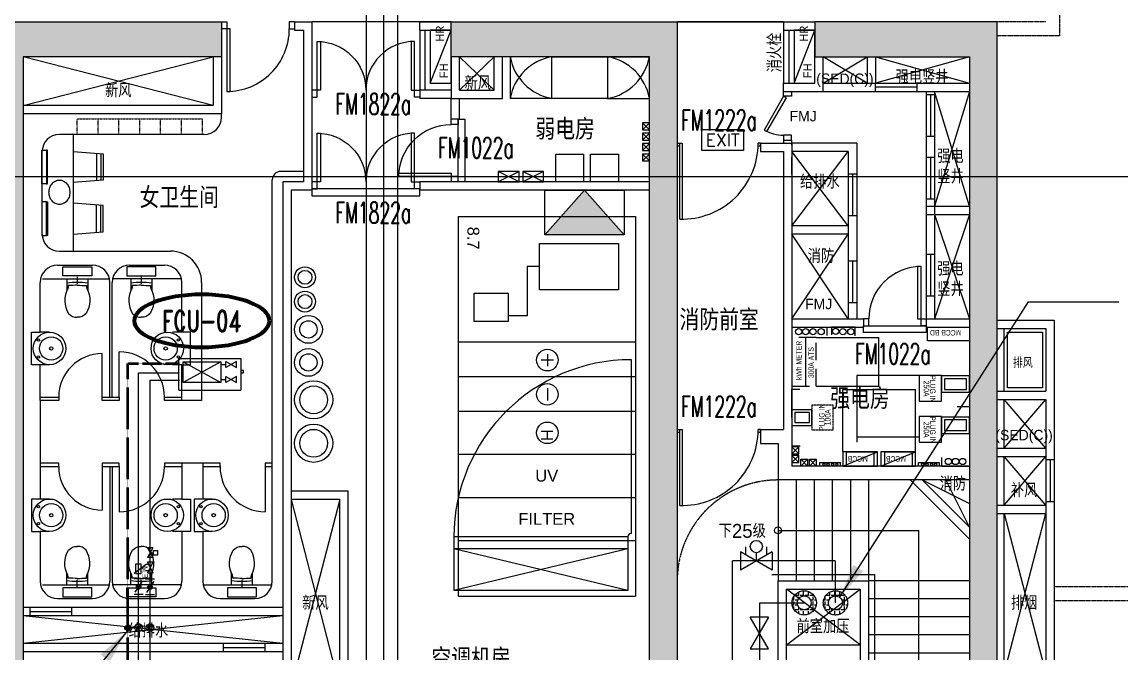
# Model space of a CAD drawing. Header units: inches. Extents: x -10386 to 73614, y -7144 to 52256.
# Drawn here: x 30602 to 46400, y 21502 to 30582 of the extents above; entities that cross this region are included whole.
import ezdxf
from ezdxf.enums import TextEntityAlignment as Align

# ---------------------------------------------------------------- set-up
doc = ezdxf.new("R2010")
doc.units = ezdxf.units.IN
doc.header["$MEASUREMENT"] = 0
for name, pattern in [('C-1205-1217-T2 PLAN$0$DASHDOT1', [0.6, 0.4, -0.1, 0, -0.1]), ('DASH1', [0.35, 0.25, -0.1]), ('DASH2', [0.6, 0.5, -0.1]), ('DASHED', [0.75, 0.5, -0.25]), ('HIDDEN', [0.375, 0.25, -0.125])]:
    doc.linetypes.add(name, pattern=pattern)
for name, color, linetype, lineweight in [('0M-P-CHH-FIT', 70, 'Continuous', 25), ('暖通-回风-风口', 6, 'Continuous', 70), ('暖通-空调-冷凝水管', 140, 'DASH2', 50), ('暖通-空调-冷水供水管', 4, 'Continuous', 25), ('暖通-空调-冷水回水管', 4, 'DASHED', 25), ('暖通-空调-水管标注', 4, 'Continuous', 25), ('暖通-空调-热水供水管', 1, 'Continuous', 25), ('暖通-空调-热水回水管', 1, 'DASHED', 25), ('暖通-空调-阀门', 3, 'Continuous', 25)]:
    doc.layers.add(name, color=color, linetype=linetype, lineweight=lineweight)
for name, color, linetype in [('arch', 8, 'Continuous'), ('EL-EQUIP', 2, 'Continuous'), ('EQUI', 3, 'Continuous'), ('暖-设备-FCU', 6, 'Continuous'), ('暖通-空调-水管標注', 4, 'Continuous')]:
    doc.layers.add(name, color=color, linetype=linetype)
doc.styles.add('C-1205-1217-T2 PLAN$0$SA-RS-HZ15', font='sa-rs.shx', dxfattribs={"height": 150, "bigfont": 'sa-hz.shx'})
doc.styles.add('ELV', font='romans.shx', dxfattribs={"width": 0.8})
doc.styles.add('ROMAND', font='romand.shx', dxfattribs={"width": 0.67, "height": 600, "bigfont": '@augjpvt.shx'})
doc.styles.add('SA-RS-HZ15', font='sa-rs.shx', dxfattribs={"height": 150, "bigfont": 'sa-hz.shx'})
doc.styles.add('SA-RS-HZ2', font='sa-rs.shx', dxfattribs={"height": 200, "bigfont": 'sa-hz.shx'})
doc.styles.add('SIMPLEX', font='romand.shx', dxfattribs={"bigfont": 'sa-hz.shx'})
doc.styles.get("Standard").update_dxf_attribs({"font": 'arial.ttf'})
doc.styles.add('TXT2', font='romans.shx', dxfattribs={"height": 180})
doc.dimstyles.new('ELV', dxfattribs={"dimtxt": 250, "dimasz": 500, "dimexe": 100, "dimexo": 100, "dimgap": 100, "dimtad": 1, "dimdec": 0, "dimrnd": 10, "dimzin": 0, "dimdsep": 46, "dimtxsty": 'ELV', "dimblk": 'OBLIQUE', "dimcen": 100, "dimclrd": 256, "dimclre": 256, "dimclrt": 256, "dimadec": 0, "dimazin": 0, "dimtfac": 1, "dimtdec": 0, "dimtofl": 0, "dimtmove": 0, "dimatfit": 3, "dimfxl": 1, "dimtolj": 1, "dimtzin": 0, "dimarcsym": 0})

# ---------------------------------------------------------------- blocks, each defined once
blk = doc.blocks.new('_Oblique')
at = {"color": 0, "lineweight": -2}
blk.add_line((-0.5, -0.5), (0.5, 0.5), dxfattribs=at)
blk = doc.blocks.new('MV')
at = {"layer": '0M-P-CHH-FIT'}
for p, q in [((-132, -228), (132, 228)), ((-132, 228), (132, -228)), ((132, 228), (-132, 228)), ((0, 0), (0, 0)), ((-132, -228), (132, -228))]:
    blk.add_line(p, q, dxfattribs=at)
blk = doc.blocks.new('MBV')
at = {"layer": 'EQUI'}
for p, q in [((-1.15, 0.67), (-1.15, 1.58)), ((1.15, 0.67), (1.15, 1.58)), ((-1.76, 1.02), (-1.76, -1.02)), ((1.76, 1.02), (-1.76, -1.02)), ((1.76, -1.02), (-1.76, 1.02)), ((0, 0), (0, 0.92)), ((1.76, 1.02), (1.76, -1.02))]:
    blk.add_line(p, q, dxfattribs=at)
blk.add_circle((0, 1.6), 0.678, dxfattribs=at)
blk = doc.blocks.new('FCU04')
for p, q in [((-161440, 216419, 0), (-160550, 216419, 0)), ((-161440, 215963, 0), (-161440, 216419, 0)), ((-161378, 216371, 0), (-160837, 216371, 0)), ((-160837, 216371, 0), (-161378, 216075, 0)), ((-161378, 216371, 0), (-160837, 216075, 0)), ((-161378, 216075, 0), (-161378, 216371, 0)), ((-160837, 216371, 0), (-160837, 216075, 0)), ((-160837, 216334, 0), (-160763, 216334, 0)), ((-160613, 216378, 0), (-160763, 216289, 0)), ((-160763, 216378, 0), (-160613, 216292, 0)), ((-160763, 216292, 0), (-160763, 216378, 0)), ((-160613, 216292, 0), (-160613, 216378, 0)), ((-160550, 216419, 0), (-160550, 215963, 0)), ((-160837, 216118, 0), (-160763, 216118, 0)), ((-160763, 216161, 0), (-160613, 216076, 0)), ((-160613, 216161, 0), (-160763, 216073, 0)), ((-160763, 216076, 0), (-160763, 216161, 0)), ((-160613, 216076, 0), (-160613, 216161, 0)), ((-160508, 216246, 0), (-160550, 216246, 0)), ((-160550, 216213, 0), (-160508, 216213, 0)), ((-160508, 216213, 0), (-160508, 216246, 0)), ((-161440, 215963, 0), (-160550, 215963, 0)), ((-160837, 216075, 0), (-161378, 216075, 0))]:
    blk.add_line(p, q)
at = {"flags": 1}
for tag, p in [('设备编号', (-161104, 214868, 0)), ('形式', (-161096, 214687, 0)), ('参考型号', (-161118, 214473, 0)), ('机外静压', (-161115, 214210, 0)), ('风机-电源', (-161109, 214002, 0)), ('风机-电机功率', (-161118, 213841, 0)), ('风机-高档风量', (-161123, 213618, 0)), ('空调冷却盘管-冷量', (-161126, 213391, 0)), ('盘管空调冷却工况-进出水温', (-161126, 213174, 0)), ('空调冷却盘管-进风参数(D)', (-161126, 212976, 0)), ('空调冷却盘管-进风参数(W)', (-161133, 212813, 0)), ('空调冷却盘管-全热', (-161110, 212589, 0)), ('空调冷却盘管-显热', (-161110, 212378, 0)), ('空调冷却盘管-工作压力', (-161110, 212155, 0)), ('空调冷却盘管-最大水压降', (-161110, 211931, 0)), ('盘管空调加热工况-热量', (-161087, 211768, 0)), ('盘管空调加热工况-进出水温', (-161070, 211574, 0)), ('盘管空调加热工况-进风温度', (-161087, 211345, 0)), ('回风百叶', (-161098, 211113, 0)), ('噪声', (-161073, 210919, 0)), ('单个送风口', (-161076, 210758, 0)), ('两个送风口', (-161061, 210605, 0)), ('供回水管径', (-161061, 210434, 0)), ('备注', (-161075, 210235, 0))]:
    blk.add_attdef(tag, p, '', height=116, dxfattribs=at)
blk = doc.blocks.new('H-PICPNT-91')
for p, q in [((-1.48, 0.87), (-1.48, -0.84)), ((1.07, 0.73), (-1.07, -0.7)), ((1.48, 0.87), (1.48, -0.84))]:
    blk.add_line(p, q)
at = {"const_width": 0.566}
blk.add_lwpolyline([(-0.28, 0, 1), (0.28, 0, 1)], format="xyb", close=True, dxfattribs=at)
blk = doc.blocks.new('H-PICPNT-202')
for p, q in [((1.5, 0.75), (-1.5, -0.75)), ((1.5, -0.75), (-1.5, 0.75)), ((-1.5, 0.75), (-1.5, -0.75)), ((1.5, 0.75), (1.5, -0.75)), ((-0.86, -0.43), (-0.86, -1.1)), ((0.86, -0.43), (0.86, -1.1))]:
    blk.add_line(p, q)
blk = doc.blocks.new('MV01')
at = {"layer": 'EQUI'}
for p, q in [((185, 107), (-185, -107)), ((185, -107), (-185, 107)), ((-185, 107), (-185, -107)), ((-89, 125), (-89, 303)), ((-89, 303), (89, 303)), ((-89, 125), (89, 125)), ((0, 0), (0, 125)), ((89, 125), (89, 303)), ((185, 107), (185, -107))]:
    blk.add_line(p, q, dxfattribs=at)
blk = doc.blocks.new('ZJGJ-NLJ')
for p, q in [((-1.3, 0.75), (1.3, 0.75)), ((-1.3, -0.75), (-1.3, 0.75)), ((1.3, -0.75), (1.3, 0.75)), ((-1.3, -0.75), (1.3, -0.75))]:
    blk.add_line(p, q)
blk.add_lwpolyline([(-1.23, -1.17), (1.25, 2.11), (0.09, 0.9), (0.55, 1.18)])
at = {"width": 0.7}
blk.add_text('E.M', height=1.5, dxfattribs=at).set_placement((-2.58, 0.98, -38.99))
blk = doc.blocks.new('LMCP')
blk.add_hatch(color=256).paths.add_polyline_path([(-570, 641), (0, 0), (570, 641)])
for q in [(-570, 641), (570, 641)]:
    blk.add_line((0, 0), q)
blk.add_lwpolyline([(570, 0), (-570, 0), (-570, 641), (570, 641)], close=True)

msp = doc.modelspace()

# ---------------------------------------------------------------- hatches: boundary and pattern name
at = {"layer": 'arch'}
for points in [[(30620, 14637.5), (33470, 14637.5), (33470, 14137.5), (27370, 14137.5), (27370, 14637.5), (30220, 14637.5), (30220, 30082.5), (27370, 30082.5), (27370, 30582.5), (33470, 30582.5), (33470, 30082.5), (30620, 30082.5)], [(39620, 30082.5), (36770, 30082.5), (36770, 30582.5), (40020, 30582.5), (40020, 14137.5), (36770, 14137.5), (36770, 14637.5), (39620, 14637.5)], [(44620, 30582.5), (42000, 30582.5), (42000, 30082.5), (44220, 30082.5), (44220, 14637.5), (43190, 14637.5), (43190, 14137.5), (44620, 14137.5)]]:
    msp.add_hatch(color=256, dxfattribs=at).paths.add_polyline_path(points)
at = {"layer": '暖通-空调-冷凝水管'}
h = msp.add_hatch(dxfattribs=at)
h.set_pattern_fill('ANSI37', color=256, scale=500, style=0)
h.set_pattern_definition([(135, (260035.15, 137719.67), (44.194174, 44.194174), []), (45, (260035.15, 137719.67), (44.194174, -44.194174), [])])
edge = h.paths.add_edge_path(flags=16)
edge.add_arc((32125.3, 21864.4), 15, 0, 360)
edge = h.paths.add_edge_path()
edge.add_arc((32125.3, 21864.4), 35, 0, 360)
at = {"layer": '暖通-空调-冷水供水管'}
h = msp.add_hatch(dxfattribs=at)
h.set_pattern_fill('ANGLE', color=256, scale=10, angle=90)
h.set_pattern_definition([(90, (161489.6, 92041.724), (-69.85, 4e-15), [50.8, -19.05]), (180, (161489.6, 92041.724), (-9e-15, -69.85), [50.8, -19.05])])
h.paths.add_polyline_path([(41845.5, 22049.7, 0.048501), (41879.2, 22053), (41879.2, 22130.6, -0.0861766), (41845.5, 22124.7, -1), (41845.5, 22324.7, -0.0861766), (41879.2, 22318.9), (41879.2, 22396.4, 0.048501), (41845.5, 22399.7, 1)])
h.paths.add_polyline_path([(41879.2, 22396.4), (41879.2, 22318.9, -0.7040962), (41879.2, 22130.6), (41879.2, 22053, 0.8227707)])
h = msp.add_hatch(dxfattribs=at)
h.set_pattern_fill('ANSI37', color=256, scale=500, style=0)
h.set_pattern_definition([(135, (290878.07, 140114.24), (44.194174, 44.194174), []), (45, (290878.07, 140114.24), (44.194174, -44.194174), [])])
edge = h.paths.add_edge_path(flags=16)
edge.add_arc((32444.3, 21868.6), 25, 0, 360)
edge = h.paths.add_edge_path()
edge.add_arc((32444.3, 21868.6), 55, 0, 360)
at = {"layer": '暖通-空调-冷水回水管'}
h = msp.add_hatch(dxfattribs=at)
h.set_pattern_fill('ANGLE', color=256, scale=10, angle=90)
h.set_pattern_definition([(90, (161589.6, 92041.724), (-69.85, 4e-15), [50.8, -19.05]), (180, (161589.6, 92041.724), (-9e-15, -69.85), [50.8, -19.05])])
h.paths.add_polyline_path([(42120.5, 22224.7, 1), (42470.5, 22224.7, 1)])
h.paths.add_polyline_path([(42395.5, 22224.7, -1), (42195.5, 22224.7, -1)], flags=16)
h = msp.add_hatch(dxfattribs=at)
h.set_pattern_fill('ANSI37', color=256, scale=500, style=0)
h.set_pattern_definition([(135, (290712.2, 140114.24), (44.194174, 44.194174), []), (45, (290712.2, 140114.24), (44.194174, -44.194174), [])])
edge = h.paths.add_edge_path(flags=16)
edge.add_arc((32278.4, 21868.6), 25, 0, 360)
edge = h.paths.add_edge_path()
edge.add_arc((32278.4, 21868.6), 55, 0, 360)

# ---------------------------------------------------------------- linework, layer by layer
at = {"layer": 'arch', "linetype": 'C-1205-1217-T2 PLAN$0$DASHDOT1', "ltscale": 2}
for p, q in [((45520, 30382.5), (45520, 30757.5)), ((45320, 30582.5), (44620, 30582.5)), ((45520, 30382.5), (44620, 30382.5)), ((45440, 22460), (57777.6, 22460)), ((45440, 22260), (57777.6, 22260))]:
    msp.add_line(p, q, dxfattribs=at)
at = {"layer": 'arch'}
for p, q in [((34520, 30582.5), (34770, 30582.5)), ((34520, 30582.5), (34520, 30462.5)), ((36770, 30582.5), (34770, 30582.5)), ((34770, 30582.5), (34770, 28162.5)), ((36319.9, 30462.5), (36319.9, 30582.5)), ((36319.9, 30582.5), (36770, 30582.5)), ((41549.7, 30582.5), (40020, 30582.5)), ((40020, 30582.5), (41549.7, 30582.5)), ((41549.7, 30582.5), (42000, 30582.5)), ((41549.7, 30582.5), (41549.9, 30462.5)), ((34520, 30462.5), (34650, 30462.5)), ((34650, 30462.5), (34650, 28282.5)), ((36319.9, 30462.5), (36320.1, 29602.5)), ((36319.9, 30462.5), (36770, 30462.5)), ((36394.9, 30462.5), (36395.1, 29602.5)), ((41549.9, 30462.5), (41550.1, 29702.5)), ((41549.9, 30462.5), (42000, 30462.5)), ((41624.9, 30462.5), (41625.1, 29702.5)), ((33350, 29382.5), (30620, 30082.5)), ((30620, 29382.5), (33350, 30082.5)), ((33350, 30082.5), (33350, 29382.5)), ((33470, 30082.5), (33470, 29262.5)), ((36770, 30082.5), (36770, 29482.5)), ((36770.3, 29702.5), (36770, 30082.5)), ((36890, 29602.5), (36890, 30082.5)), ((37390, 29602.5), (36890, 30082.5)), ((37390, 30082.5), (36890, 29602.5)), ((37390, 29602.5), (37390, 30082.5)), ((37510, 29482.5), (37510, 30082.5)), ((37620, 30082.5), (37620, 29482.5)), ((38220, 30082.5), (37620, 30082.5)), ((39020, 30082.5), (39620, 30082.5)), ((39620, 29482.5), (39620, 30082.5)), ((42000.3, 29702.5), (42000, 30082.5)), ((42120.3, 29582.5), (42120, 30082.5)), ((42120.3, 29702.5), (42750, 30082.5)), ((42750, 29702.5), (42120.3, 30082.5)), ((42750, 30082.5), (42750, 29702.5)), ((42870, 30082.5), (42870, 29702.5)), ((42870, 30082.5), (44220, 29702.5)), ((44220, 30082.5), (42870, 29702.5)), ((41550, 29582.5), (41550.1, 29702.5)), ((41550.1, 29702.5), (42000.3, 29702.5)), ((42120.3, 29702.5), (44220, 29702.5)), ((42870, 29582.5), (42870, 29702.5)), ((43470, 29582.5), (43470, 29702.5)), ((36770, 29602.5), (36320, 29602.5)), ((36320, 29602.5), (36320, 29482.5)), ((36890, 29602.5), (37390, 29602.5)), ((41550, 29582.5), (42120.3, 29582.5)), ((42120, 29582.5), (44220, 29582.5)), ((43600, 29582.5), (43600, 26312.5)), ((43720, 29582.5), (43720, 26312.5)), ((44220, 27932.5), (43720, 29582.5)), ((44220, 29582.5), (43720, 27932.5)), ((36770, 29482.5), (36320, 29482.5)), ((36770, 29482.5), (37510, 29482.5)), ((36770, 29182.5), (36770, 29482.5)), ((36890, 29182.5), (36890, 29482.5)), ((38220, 29482.5), (37620, 29482.5)), ((39020, 29482.5), (39620, 29482.5)), ((43720, 29532.5), (43600, 29532.5)), ((33350, 29382.5), (30620, 29382.5)), ((33470, 29262.5), (30620, 29262.5)), ((33470, 29212.5), (33470, 29262.5)), ((36890, 29182.5), (36770, 29182.5)), ((39520, 29132.5), (39620, 29032.5)), ((39620, 29132.5), (39520, 29032.5)), ((33220, 28962.5), (31140, 28962.5)), ((31340, 28962.5), (31340, 27285)), ((39620, 28982.5), (39520, 28882.5)), ((39520, 28982.5), (39620, 28882.5)), ((43720, 28932.5), (43600, 28932.5)), ((39620, 28832.5), (39520, 28732.5)), ((39520, 28832.5), (39620, 28732.5)), ((40020, 28837.5), (40092, 28837.5)), ((40020, 28837.5), (40020, 28801.5)), ((40020, 28801.5), (40056, 28801.5)), ((40056, 27746.1), (40056, 28837.5)), ((40092, 28837.5), (40092, 27745.5)), ((41183.4, 28801.5), (41220, 28801.5)), ((41220, 28837.5), (41184, 28837.5)), ((41220, 28837.5), (41670, 28837.5)), ((41220, 28837.5), (41220, 28717.5)), ((41220, 28801.5), (41220, 28837.5)), ((41550, 28882.5), (41670, 28882.5)), ((41550, 28882.5), (41550, 28837.5)), ((41670, 28807.5), (41670, 28882.5)), ((41670, 28837.5), (41670, 24192.5)), ((42600, 28837.5), (41670, 28837.5)), ((42600, 28837.5), (42600, 26312.5)), ((30890, 28712.5), (30890, 27535)), ((31340, 28720.4), (31771.3, 28684)), ((31674.5, 28692.2), (31674.5, 28298.7)), ((31736.5, 28686.9), (31736.5, 28304)), ((31771.3, 28684), (31771.3, 28306.9)), ((39620, 28682.5), (39520, 28582.5)), ((39520, 28682.5), (39620, 28582.5)), ((41220, 28717.5), (41550, 28717.5)), ((41550, 28717.5), (41550, 24717.5)), ((42480, 27647.5), (41670, 28717.5)), ((41670, 27647.5), (42480, 28717.5)), ((42480, 28717.5), (41670, 28717.5)), ((41670, 28387.5), (41670, 28642.5)), ((42480, 28717.5), (42480, 26312.5)), ((43720, 28632.5), (43600, 28632.5)), ((31771.3, 28306.9), (31340, 28270.4)), ((34200, 22535), (34200, 28312.5)), ((34650, 28432.5), (34320, 28432.5)), ((34350, 28282.5), (34350, 15717.5)), ((34650, 28282.5), (34350, 28282.5)), ((39620, 28282.5), (36320, 28282.5)), ((36320, 28282.5), (36320, 28162.5)), ((37749.1, 28282.5), (37449.1, 28432.5)), ((37749.1, 28432.5), (37449.1, 28282.5)), ((38099.9, 28432.5), (37799.9, 28282.5)), ((38099.9, 28282.5), (37799.9, 28432.5)), ((42600, 28392.5), (42480, 28392.5)), ((34470, 28162.5), (34470, 15767.2)), ((34770, 28162.5), (34470, 28162.5)), ((39620, 28162.5), (36320, 28162.5)), ((31771.3, 27940.6), (31340, 27977.1)), ((43720, 28032.5), (43600, 28032.5)), ((31674.5, 27555.3), (31674.5, 27948.8)), ((31736.5, 27560.6), (31736.5, 27943.5)), ((31771.3, 27563.5), (31771.3, 27940.6)), ((43600, 27932.5), (44220, 27932.5)), ((43600, 27812.5), (44220, 27812.5)), ((44220, 27812.5), (43720, 26312.5)), ((43720, 27812.5), (44220, 26312.5)), ((36870, 27782.5), (36870, 22322.5)), ((36870, 27782.5), (36870, 22322.5)), ((36870, 27782.5), (39420, 27782.5)), ((39420, 27782.5), (39420, 22322.5)), ((42480, 27647.5), (41670, 27647.5)), ((42600, 27792.5), (42480, 27792.5)), ((31340, 27527.1), (31771.3, 27563.5)), ((42480, 27527.5), (41670, 27527.5)), ((42480, 26312.5), (41670, 27527.5)), ((41670, 26312.5), (42480, 27527.5)), ((31140, 27285), (32735, 27285)), ((43720, 27237.5), (43600, 27237.5)), ((31115, 27085), (31615, 27085)), ((32150, 27085), (32650, 27085)), ((38042.1, 27063.1), (37862, 27063.1)), ((37862, 27063.1), (37862, 26351.9)), ((42600, 27142.5), (42480, 27142.5)), ((30895.1, 26885), (31859.9, 26885)), ((31247.5, 26885), (31547.5, 26885)), ((31247.5, 26885), (31247.5, 26717.9)), ((31397.5, 26914.8), (31397.5, 26813.8)), ((31547.5, 26885), (31547.5, 26717.9)), ((32894.9, 26885), (31905.1, 26885)), ((32467.5, 26885), (32167.5, 26885)), ((32167.5, 26885), (32167.5, 26717.9)), ((32317.5, 26914.8), (32317.5, 26813.8)), ((32467.5, 26885), (32467.5, 26717.9)), ((31865, 25185), (31865, 26835)), ((31900, 25185), (31900, 26835)), ((32900, 26118.7), (32900, 26835)), ((33185, 26835), (33185, 25135)), ((42600, 26542.5), (42480, 26542.5)), ((43720, 26637.5), (43600, 26637.5)), ((37862, 26351.9), (37591.7, 26351.9)), ((41670, 26312.5), (42700, 26312.5)), ((42700, 26312.5), (42700, 26192.5)), ((43600, 26312.5), (44220, 26312.5)), ((43600, 26312.5), (43600, 26192.5)), ((44620, 26290), (45440, 26290)), ((45440, 26290), (45440, 18430)), ((33025, 26118.7), (32900, 26118.7)), ((33025, 25651.2), (33025, 26118.7)), ((41670, 26192.5), (42170, 26192.5)), ((41670, 26192.5), (41670, 26073.5)), ((41670, 26192.5), (42700, 26192.5)), ((42170, 26192.5), (42170, 26073.5)), ((42576.2, 26192.5), (42238.9, 26192.5)), ((42238.9, 26192.5), (42238.9, 26080.5)), ((42576.2, 26067.5), (42576.2, 26192.5)), ((43600, 26192.5), (44220, 26192.5)), ((44620, 26170), (45320, 26170)), ((44720, 25270), (44720, 26170)), ((45320, 26170), (45320, 25270)), ((36870, 25982.5), (39420, 25982.5)), ((36870, 25982.5), (39420, 25982.5)), ((42020, 26042.4), (42920, 26042.4)), ((42920.2, 25342.4), (42920, 26042.4)), ((38153.8, 25805), (38153.8, 25629.4)), ((32900, 25135), (32900, 25651.2)), ((32900, 25651.2), (33025, 25651.2)), ((38241.6, 25717.2), (38066, 25717.2)), ((39361.1, 23222.9), (39361.1, 25722.9)), ((36870, 25482.5), (39420, 25482.5)), ((43500, 25496.5), (42600, 25496.5)), ((42600, 25496.5), (42600.3, 24535.5)), ((38153.8, 25312.4), (38153.8, 25136.8)), ((41670, 24890.9), (41670, 25296.9)), ((41670, 25296.9), (41784.5, 25296.9)), ((42020, 25342.4), (42920.2, 25342.4)), ((42399, 24395.7), (42399, 25295.7)), ((42399, 25295.7), (43446.5, 25295.7)), ((43446.5, 24395.7), (43446.5, 25295.7)), ((44620, 25270), (45320, 25270)), ((44620, 25150), (45320, 25150)), ((44720, 24450), (45320, 25150)), ((45320, 24450), (44720, 25150)), ((44720, 24450), (44720, 25150)), ((45320, 25150), (45320, 21210)), ((36870, 24982.5), (39420, 24982.5)), ((44220, 25044.5), (44044.8, 25044.5)), ((41670, 24890.9), (41670, 24484.9)), ((40020, 24717.5), (40020, 24681.5)), ((40020, 24717.5), (40092, 24717.5)), ((40020, 24681.5), (40056, 24681.5)), ((40056, 23626.1), (40056, 24717.5)), ((40092, 24717.5), (40092, 23625.5)), ((41183.4, 24681.5), (41220, 24681.5)), ((41220, 24717.5), (41184, 24717.5)), ((41220, 24717.5), (41550, 24717.5)), ((41220, 24717.5), (41220, 24517.5)), ((41220, 24681.5), (41220, 24717.5)), ((41220, 24517.5), (41470, 24517.5)), ((41470, 24517.5), (41470, 23992.5)), ((43500.3, 24610.5), (42600.3, 24610.5)), ((36870, 24362.5), (39420, 24362.5)), ((41670, 24484.9), (41789, 24484.9)), ((41670, 24484.9), (41784.5, 24484.9)), ((41670, 24467.5), (41770, 24367.5)), ((41670, 24367.5), (41770, 24467.5)), ((41670, 24342.5), (41770, 24242.5)), ((41670, 24242.5), (41770, 24342.5)), ((42401.5, 24192.5), (42899, 24395.7)), ((42949, 24192.5), (43446.5, 24395.7)), ((44620, 24450), (45320, 24450)), ((44620, 24330), (45320, 24330)), ((44720, 23630), (45320, 24330)), ((45320, 23630), (44720, 24330)), ((44720, 23630), (44720, 24330)), ((31865, 24185), (31865, 22535)), ((31900, 24185), (31900, 22535)), ((32900, 24235), (32900, 23718.7)), ((33200, 24235), (33200, 23718.7)), ((44220, 24192.5), (41670, 24192.5)), ((41795, 24192.5), (41895, 24292.5)), ((41895, 24192.5), (41795, 24292.5)), ((42020, 24192.5), (41920, 24292.5)), ((41920, 24192.5), (42020, 24292.5)), ((42069, 24242.5), (42369, 24242.5)), ((42069, 24192.5), (42069, 24242.5)), ((42369, 24192.5), (42069, 24192.5)), ((42369, 24192.5), (42369, 24242.5)), ((43490.5, 24242.5), (43790.5, 24242.5)), ((43490.5, 24192.5), (43490.5, 24242.5)), ((43790.5, 24192.5), (43490.5, 24192.5)), ((43790.5, 24192.5), (43790.5, 24242.5)), ((43820.1, 24317.5), (43820.1, 24192.5)), ((43820.1, 24192.5), (44220, 24192.5)), ((45440, 24280), (45320, 24280)), ((44220, 23992.5), (41470, 23992.5)), ((41470, 23992.5), (41470, 22542.5)), ((41730, 23992.5), (41730, 22542.5)), ((41990, 23992.5), (41990, 22542.5)), ((42250, 23992.5), (42250, 22542.5)), ((42510, 23992.5), (42510, 22542.5)), ((42770, 23992.5), (42770, 22542.5)), ((43370.6, 23992.5), (44220, 23143.1)), ((43540.3, 23992.5), (44220, 23312.8)), ((43540.3, 23992.5), (44220, 23652.7)), ((44220, 23312.8), (43880.2, 23992.5)), ((32900, 23718.7), (33025, 23718.7)), ((33025, 23718.7), (33025, 23251.2)), ((33200, 23718.7), (33075, 23718.7)), ((33075, 23718.7), (33075, 23251.2)), ((35290, 23830), (34470, 23830)), ((35170, 23710), (34470, 21010)), ((34470, 23710), (35170, 21010)), ((35170, 23710), (34470, 23710)), ((35170, 21010), (35170, 23710)), ((35290, 20890), (35290, 23830)), ((36870, 23742.5), (39420, 23742.5)), ((44620, 23630), (45320, 23630)), ((45440, 23680), (45320, 23680)), ((44620, 23510), (45320, 23510)), ((44720, 23510), (45320, 21210)), ((44720, 21210), (45320, 23510)), ((44720, 21210), (44720, 23510)), ((33025, 23251.2), (32900, 23251.2)), ((32900, 23251.2), (32900, 22535)), ((33075, 23251.2), (33200, 23251.2)), ((33200, 23251.2), (33200, 22535)), ((41470, 23267.5), (43495, 23267.5)), ((36811.1, 23172.9), (36811.1, 22402.6)), ((39311.1, 23172.9), (36811.1, 23172.9)), ((36870, 23122.5), (39420, 23122.5)), ((39311.1, 23172.9), (39311.1, 22402.6)), ((39311.1, 23002.6), (36811.1, 22402.6)), ((39311.1, 22402.6), (36811.1, 23002.6)), ((39311.1, 23002.6), (36811.1, 23002.6)), ((31247.5, 22485), (31247.5, 22652.1)), ((31547.5, 22485), (31547.5, 22652.1)), ((32167.5, 22485), (32167.5, 22652.1)), ((32467.5, 22485), (32467.5, 22652.1)), ((33615, 22485), (33615, 22652.1)), ((33915, 22485), (33915, 22652.1)), ((41380, 22632.5), (42860, 22632.5)), ((30895.1, 22485), (31859.9, 22485)), ((31247.5, 22485), (31547.5, 22485)), ((31397.5, 22455.2), (31397.5, 22556.2)), ((32894.9, 22485), (31905.1, 22485)), ((32467.5, 22485), (32167.5, 22485)), ((32317.5, 22455.2), (32317.5, 22556.2)), ((33200, 22485), (34194.9, 22485)), ((33615, 22485), (33915, 22485)), ((33765, 22455.2), (33765, 22556.2)), ((31115, 22285), (31615, 22285)), ((32150, 22285), (32650, 22285)), ((33450, 22285), (33950, 22285)), ((39311.1, 22402.6), (36811.1, 22402.6)), ((36870, 22322.5), (39420, 22322.5)), ((34350, 22160), (30620, 22160)), ((30720, 22040), (30720, 22160)), ((31320, 22040), (31320, 22160)), ((34350, 21640), (30620, 22040)), ((34350, 22040), (30620, 22040)), ((34350, 22040), (30620, 21640)), ((34350, 21640), (30620, 21640)), ((34350, 21520), (30620, 21520)), ((33500, 21520), (33500, 21640)), ((34100, 21520), (34100, 21640)), ((41590, 21622.5), (42650, 21622.5))]:
    msp.add_line(p, q, dxfattribs=at)
at = {"layer": 'arch', "linetype": 'DASH1'}
for p, q in [((43470, 29642.5), (42870, 29642.5)), ((43660, 29532.5), (43660, 28932.5)), ((43660, 28632.5), (43660, 28032.5)), ((42540, 28392.5), (42540, 27792.5)), ((43660, 27237.5), (43660, 26637.5)), ((42540, 27142.5), (42540, 26542.5)), ((45380, 24280), (45380, 23680)), ((30720, 22100), (31320, 22100)), ((33500, 21580), (34100, 21580))]:
    msp.add_line(p, q, dxfattribs=at)
at = {"layer": 'arch', "linetype": 'DASH1', "ltscale": 0.5}
for p, q in [((31395, 29187.5), (33195, 29187.5)), ((31395, 28962.5), (31395, 29187.5)), ((31695, 28962.5), (31695, 29187.5)), ((31995, 28962.5), (31995, 29187.5)), ((32295, 28962.5), (32295, 29187.5))]:
    msp.add_line(p, q, dxfattribs=at)
at = {"layer": 'arch', "ltscale": 0.05}
msp.add_line((41870, 25342.4), (41870, 26042.4), dxfattribs=at)
at = {"layer": 'arch', "extrusion": (0, 0, -1)}
for p, q in [((43495, 21282.5), (43495, 23267.5)), ((42860, 19332.5), (42860, 22632.5)), ((44220, 22542.5), (42770, 22542.5)), ((44220, 22282.5), (42770, 22282.5)), ((44220, 22022.5), (42770, 22022.5)), ((44220, 21762.5), (42770, 21762.5)), ((44220, 21502.5), (42770, 21502.5))]:
    msp.add_line(p, q, dxfattribs=at)
at = {"layer": 'arch', "ltscale": 0.02}
for points in [[(36000, 48856.2), (36000, -1780)], [(-4918.1, 28360), (61637.1, 28360)]]:
    msp.add_lwpolyline(points, dxfattribs=at)
at = {"layer": 'arch'}
for points in [[(30620, 14637.5), (33470, 14637.5), (33470, 14137.5), (27370, 14137.5), (27370, 14637.5), (30220, 14637.5), (30220, 30082.5), (27370, 30082.5), (27370, 30582.5), (33470, 30582.5), (33470, 30082.5), (30620, 30082.5)], [(39620, 30082.5), (36770, 30082.5), (36770, 30582.5), (40020, 30582.5), (40020, 14137.5), (36770, 14137.5), (36770, 14637.5), (39620, 14637.5)], [(44620, 30582.5), (42000, 30582.5), (42000, 30082.5), (44220, 30082.5), (44220, 14637.5), (43190, 14637.5), (43190, 14137.5), (44620, 14137.5)], [(38220, 30082.5), (39020, 30082.5), (39020, 29482.5), (38220, 29482.5)], [(36870, 29182.5), (36970, 29182.5), (36970, 28282.5), (36870, 28282.5)], [(39620, 29032.5), (39620, 29132.5), (39520, 29132.5), (39520, 29032.5)], [(39620, 28882.5), (39620, 28982.5), (39520, 28982.5), (39520, 28882.5)], [(40373.7, 28734.6), (40373.7, 29034.6), (40973.7, 29034.6), (40973.7, 28734.6)], [(39620, 28732.5), (39620, 28832.5), (39520, 28832.5), (39520, 28732.5)], [(30890, 28737.9), (30956.1, 28737.9), (30956.1, 28252.9), (30890, 28252.9)], [(38674.4, 28682.5), (38674.4, 28282.5), (38274.4, 28282.5), (38274.4, 28682.5)], [(39174.4, 28682.5), (39174.4, 28282.5), (38774.4, 28282.5), (38774.4, 28682.5)], [(39620, 28582.5), (39620, 28682.5), (39520, 28682.5), (39520, 28582.5)], [(37449.1, 28282.5), (37749.1, 28282.5), (37749.1, 28432.5), (37449.1, 28432.5)], [(37799.9, 28282.5), (38099.9, 28282.5), (38099.9, 28432.5), (37799.9, 28432.5)], [(34770, 28182.5), (34770, 28082.5), (36320, 28082.5), (36320, 28182.5)], [(30890, 27509.6), (30956.1, 27509.6), (30956.1, 27994.6), (30890, 27994.6)], [(39176.4, 27396.8), (39176.4, 26729.3), (38042.1, 26729.3), (38042.1, 27396.8)], [(31604.1, 27059.3), (31604.1, 26930), (31190.9, 26930), (31190.9, 27059.3)], [(32110.9, 27059.3), (32110.9, 26930), (32524.1, 26930), (32524.1, 27059.3)], [(37591.7, 26679.2), (37591.7, 26270.4), (37099.6, 26270.4), (37099.6, 26679.2)], [(43600, 26212.5), (43600, 26112.5), (42700, 26112.5), (42700, 26212.5)], [(43620, 26192.5), (44220, 26192.5), (44220, 25992.5), (43620, 25992.5)], [(45270, 25320), (44770, 25320), (44770, 26120), (45270, 26120)], [(43820, 25126.5), (43820, 25496.5), (43500, 25496.5), (43500, 25126.5)], [(44220, 25254), (44220, 25489), (43820, 25489), (43820, 25254)], [(44220, 25254), (44220, 25489), (43820, 25489), (43820, 25254)], [(44179, 25295), (44179, 25448), (43861, 25448), (43861, 25295)], [(31130, 25135), (30865, 25135), (30865, 25185), (31130, 25185)], [(32000, 25135), (31755, 25135), (31755, 25185), (32000, 25185)], [(41670, 25003.3), (41670, 24778.5), (41957, 24778.5), (41957, 25003.3)], [(41670, 25003.3), (41670, 24778.5), (41957, 24778.5), (41957, 25003.3)], [(41709.4, 24964.6), (41709.4, 24821.1), (41919.9, 24821.1), (41919.9, 24964.6)], [(41709.4, 24964.6), (41709.4, 24821.1), (41919.9, 24821.1), (41919.9, 24964.6)], [(43820.3, 24535.5), (43820.3, 24905.5), (43500.3, 24905.5), (43500.3, 24535.5)], [(44220, 24663), (44220, 24898), (43820, 24898), (43820, 24663)], [(44220, 24663), (44220, 24898), (43820, 24898), (43820, 24663)], [(44179, 24704), (44179, 24857), (43861, 24857), (43861, 24704)], [(41770, 24367.5), (41770, 24467.5), (41670, 24467.5), (41670, 24367.5)], [(41770, 24242.5), (41770, 24342.5), (41670, 24342.5), (41670, 24242.5)], [(42899, 24395.7), (42401.5, 24395.7), (42401.5, 24192.5), (42899, 24192.5)], [(42450.3, 24392.5), (42450.3, 24192.5), (42850.3, 24192.5), (42850.3, 24392.5)], [(43446.5, 24395.7), (42949, 24395.7), (42949, 24192.5), (43446.5, 24192.5)], [(43000.3, 24392.5), (43000.3, 24192.5), (43400.3, 24192.5), (43400.3, 24392.5)], [(31130, 24235), (30865, 24235), (30865, 24185), (31130, 24185)], [(32000, 24235), (31755, 24235), (31755, 24185), (32000, 24185)], [(33450, 24235), (33200, 24235), (33200, 24185), (33450, 24185)], [(34100, 24185), (34200, 24185), (34200, 24235), (34100, 24235)], [(41795, 24292.5), (41895, 24292.5), (41895, 24192.5), (41795, 24192.5)], [(41920, 24292.5), (42020, 24292.5), (42020, 24192.5), (41920, 24192.5)], [(31604.1, 22310.7), (31604.1, 22440), (31190.9, 22440), (31190.9, 22310.7)], [(32110.9, 22310.7), (32110.9, 22440), (32524.1, 22440), (32524.1, 22310.7)], [(33971.6, 22310.7), (33971.6, 22440), (33558.4, 22440), (33558.4, 22310.7)], [(41470, 22542.5), (42770, 22542.5), (42770, 19422.5), (41470, 19422.5)], [(41590, 22422.5), (42650, 22422.5), (42650, 19542.5), (41590, 19542.5)]]:
    msp.add_lwpolyline(points, close=True, dxfattribs=at)
for points in [[(33470, 30582.5), (33545, 30582.5), (33545, 30482.5), (33470, 30482.5)], [(34520, 30582.5), (34445, 30582.5), (34445, 30482.5), (34520, 30482.5)], [(36470, 29702.5), (36770, 29702.5), (36770, 30462.5), (36470, 30462.5), (36470, 29702.5), (36770, 30462.5)], [(41700, 29702.5), (42000, 29702.5), (42000, 30462.5), (41700, 30462.5), (41700, 29702.5), (42000, 30462.5)], [(41662, 29582.5), (41662, 29512.5), (41550, 29512.5), (41550, 29582.5)], [(41662, 28882.5), (41662, 28952.5), (41550, 28952.5), (41550, 28882.5)], [(30956.1, 28737.9), (30956.1, 28252.9), (30971.3, 28252.9), (30971.3, 28737.9), (30956.1, 28737.9)], [(30956.1, 27509.6), (30956.1, 27994.6), (30971.3, 27994.6), (30971.3, 27509.6), (30956.1, 27509.6)], [(30865, 25185), (30865, 25651.2), (30740, 25651.2), (30740, 26118.7), (30865, 26118.7), (30865, 26835)], [(30998.8, 26118.7), (30865, 26118.7)], [(32900, 26118.7), (32766.3, 26118.7)], [(31755, 25185), (31755, 25810)], [(32000, 25185), (32000, 25835)], [(30998.8, 25651.2), (30865, 25651.2)], [(32900, 25651.2), (32766.3, 25651.2)], [(30865, 25135), (30865, 24235)], [(33185, 25135), (32650, 25135), (32650, 25185), (32900, 25185)], [(30865, 24185), (30865, 23718.7), (30740, 23718.7), (30740, 23251.2), (30865, 23251.2), (30865, 22535)], [(31755, 24185), (31755, 23560)], [(32000, 24185), (32000, 23535)], [(33200, 24185), (33450, 24185), (33450, 24235), (32650, 24235), (32650, 24185), (32900, 24185)], [(34100, 24185), (34100, 23535)], [(30998.8, 23718.7), (30865, 23718.7)], [(32900, 23718.7), (32766.3, 23718.7)], [(33333.8, 23718.7), (33200, 23718.7)], [(30998.8, 23251.2), (30865, 23251.2)], [(32900, 23251.2), (32766.3, 23251.2)], [(33333.8, 23251.2), (33200, 23251.2)], [(42650, 21622.5), (41590, 22422.5)], [(41590, 21622.5), (42650, 22422.5)]]:
    msp.add_lwpolyline(points, dxfattribs=at)
for points in [[(33545, 29582.5), (33595, 29582.5), (33595, 30482.5), (33545, 30482.5), (33545, 29582.5, 0.4142136), (34445, 30482.5, 0.4142136)], [(41270, 29027.5), (41310.4, 29004.2), (41590.4, 29489.2), (41550, 29512.5), (41270, 29027.5, 0.1316525), (41550, 28952.5, 0.1316525)], [(31266.1, 26786.9, -0.1016229), (31262.5, 26748.7, 0.2746608), (31271.9, 26386.9, 0.2334169), (31397.5, 26335, -1.6291374)], [(31397.5, 26795, 0.0111034), (31267.5, 26788.7, 0.4416024), (31266.1, 26786.9, -0.1395109), (31266.2, 26787.7, 0.4575586)], [(31397.5, 26795, -0.0111034), (31527.5, 26788.7, -0.4416024), (31528.9, 26786.9, 0.1395109), (31528.8, 26787.7, -0.4575586)], [(31528.9, 26786.9, 0.1016229), (31532.5, 26748.7, -0.2746608), (31523.1, 26386.9, -0.2334169), (31397.5, 26335, 1.6291374)], [(32186.1, 26786.9, -0.1016229), (32182.5, 26748.7, 0.2746608), (32191.9, 26386.9, 0.2334169), (32317.5, 26335, -1.6291374)], [(32317.5, 26795, 0.0111034), (32187.5, 26788.7, 0.4416024), (32186.1, 26786.9, -0.1395109), (32186.2, 26787.7, 0.4575586)], [(32317.5, 26795, -0.0111034), (32447.5, 26788.7, -0.4416024), (32448.9, 26786.9, 0.1395109), (32448.8, 26787.7, -0.4575586)], [(32448.9, 26786.9, 0.1016229), (32452.5, 26748.7, -0.2746608), (32443.1, 26386.9, -0.2334169), (32317.5, 26335, 1.6291374)], [(31266.1, 22583.1, 0.1016229), (31262.5, 22621.3, -0.2746608), (31271.9, 22983.1, -0.2334169), (31397.5, 23035, 1.6291374)], [(31528.9, 22583.1, -0.1016229), (31532.5, 22621.3, 0.2746608), (31523.1, 22983.1, 0.2334169), (31397.5, 23035, -1.6291374)], [(32186.1, 22583.1, 0.1016229), (32182.5, 22621.3, -0.2746608), (32191.9, 22983.1, -0.2334169), (32317.5, 23035, 1.6291374)], [(32448.9, 22583.1, -0.1016229), (32452.5, 22621.3, 0.2746608), (32443.1, 22983.1, 0.2334169), (32317.5, 23035, -1.6291374)], [(33633.6, 22583.1, 0.1016229), (33630, 22621.3, -0.2746608), (33639.4, 22983.1, -0.2334169), (33765, 23035, 1.6291374)], [(33896.4, 22583.1, -0.1016229), (33900, 22621.3, 0.2746608), (33890.6, 22983.1, 0.2334169), (33765, 23035, -1.6291374)], [(31397.5, 22575, -0.0111034), (31267.5, 22581.3, -0.4416024), (31266.1, 22583.1, 0.1395109), (31266.2, 22582.3, -0.4575586)], [(31397.5, 22575, 0.0111034), (31527.5, 22581.3, 0.4416024), (31528.9, 22583.1, -0.1395109), (31528.8, 22582.3, 0.4575586)], [(32317.5, 22575, -0.0111034), (32187.5, 22581.3, -0.4416024), (32186.1, 22583.1, 0.1395109), (32186.2, 22582.3, -0.4575586)], [(32317.5, 22575, 0.0111034), (32447.5, 22581.3, 0.4416024), (32448.9, 22583.1, -0.1395109), (32448.8, 22582.3, 0.4575586)], [(33765, 22575, -0.0111034), (33635, 22581.3, -0.4416024), (33633.6, 22583.1, 0.1395109), (33633.7, 22582.3, -0.4575586)], [(33765, 22575, 0.0111034), (33895, 22581.3, 0.4416024), (33896.4, 22583.1, -0.1395109), (33896.3, 22582.3, 0.4575586)]]:
    msp.add_lwpolyline(points, format="xyb", dxfattribs=at)
at = {"layer": 'arch', "extrusion": (0, 0, -1)}
for points in [[(-34845, 30302.5), (-34895, 30302.5), (-34895, 29602.5), (-34845, 29602.5), (-34845, 30302.5, 0.4142136), (-35545, 29602.5, 0.4142136)], [(-36245, 30302.5), (-36195, 30302.5), (-36195, 29602.5), (-36245, 29602.5), (-36245, 30302.5, -0.4142136), (-35545, 29602.5, -0.4142136)], [(-36020, 28357.5), (-36020, 28407.5), (-36770, 28407.5), (-36770, 28357.5), (-36020, 28357.5, 0.4142136), (-36770, 29107.5, 0.4142136)], [(-34845, 28982.5), (-34895, 28982.5), (-34895, 28282.5), (-34845, 28282.5), (-34845, 28982.5, 0.4142136), (-35545, 28282.5, 0.4142136)], [(-36245, 28982.5), (-36195, 28982.5), (-36195, 28282.5), (-36245, 28282.5), (-36245, 28982.5, -0.4142136), (-35545, 28282.5, -0.4142136)], [(-43525, 27062.5), (-43475, 27062.5), (-43475, 26312.5), (-43525, 26312.5), (-43525, 27062.5, -0.4142136), (-42775, 26312.5, -0.4142136)]]:
    msp.add_lwpolyline(points, format="xyb", dxfattribs=at)
for points in [[(-34770, 29502.5), (-34845, 29502.5), (-34845, 29602.5), (-34770, 29602.5)], [(-36320, 29502.5), (-36245, 29502.5), (-36245, 29602.5), (-36320, 29602.5)], [(-36870, 29182.5), (-36870, 29107.5), (-36770, 29107.5), (-36770, 29182.5)], [(-34770, 28182.5), (-34845, 28182.5), (-34845, 28282.5), (-34770, 28282.5)], [(-36320, 28182.5), (-36245, 28182.5), (-36245, 28282.5), (-36320, 28282.5)], [(-36870, 28282.5), (-36870, 28357.5), (-36770, 28357.5), (-36770, 28282.5)], [(-42700, 26212.5), (-42775, 26212.5), (-42775, 26312.5), (-42700, 26312.5)], [(-43600, 26212.5), (-43525, 26212.5), (-43525, 26312.5), (-43600, 26312.5)]]:
    msp.add_lwpolyline(points, dxfattribs=at)
at = {"layer": 'arch', "linetype": 'DASH1', "ltscale": 0.5}
for points in [[(32595, 28962.5), (32595, 29187.5)], [(32895, 28962.5), (32895, 29187.5)], [(33195, 28962.5), (33195, 29187.5)]]:
    msp.add_lwpolyline(points, dxfattribs=at)
at = {"layer": 'arch'}
msp.add_lwpolyline([(31140, 28307.1, -0.1130169), (31196.2, 28294.2, -0.103369), (31246.1, 28255.8, -0.0921264), (31278.3, 28200.2, -0.0854969), (31290, 28132.1, -0.0854969), (31278.3, 28063.9, -0.0921264), (31246.1, 28008.3, -0.103369), (31196.2, 27969.9, -0.1130169), (31140, 27957.1, -0.1130169), (31083.8, 27969.9, -0.103369), (31033.9, 28008.3, -0.0921264), (31001.7, 28063.9, -0.0854969), (30990, 28132.1, -0.0854969), (31001.7, 28200.2, -0.0921264), (31033.9, 28255.8, -0.103369), (31083.8, 28294.2, -0.1130169)], format="xyb", close=True, dxfattribs=at)
at = {"layer": 'arch', "linetype": 'HIDDEN', "ltscale": 1000}
msp.add_lwpolyline([(41670, 26042.4), (41670, 25342.4), (42020, 25342.4), (42020, 26042.4)], close=True, dxfattribs=at)
at = {"layer": 'arch', "linetype": 'HIDDEN'}
msp.add_lwpolyline([(41957, 25067.8), (41957, 24713.9), (42263, 24713.9), (42263, 25067.8)], close=True, dxfattribs=at)
msp.add_lwpolyline([(41957, 25067.8), (41957, 24713.9), (42263, 24713.9), (42263, 25067.8)], close=True, dxfattribs=at)
at = {"layer": 'arch'}
for centre, radius in [((34670, 26908.8), 150), ((34670, 26908.8), 100), ((34670, 26558.8), 150), ((34670, 26558.8), 100), ((34720, 26158.8), 200), ((34720, 26158.8), 125), ((30998.8, 25885), 233.8), ((32691.3, 25885), 233.8), ((41764.7, 26127.1), 45), ((41867.9, 26127.1), 45), ((41971.1, 26127.1), 45), ((42090.1, 26127.1), 45), ((42298.7, 26130.3), 45), ((42401.8, 26127.1), 45), ((42516.3, 26127.1), 45), ((30839.3, 26007.4), 17.5), ((31022.5, 25885), 167.5), ((31022.5, 25885), 24.5), ((32667.5, 25885), 167.5), ((32667.5, 25885), 24.5), ((32850.7, 26007.4), 17.5), ((30839.3, 25762.6), 17.5), ((32850.7, 25762.6), 17.5), ((34720, 25683.8), 200), ((34720, 25683.8), 125), ((38153.8, 25717.2), 155.1), ((34795, 25146), 275), ((34795, 25146), 200), ((38153.8, 25224.6), 155.1), ((38153.8, 24670.9), 155.1), ((34795, 24521), 275), ((34795, 24521), 200), ((42128.7, 24217.8), 16), ((42187.8, 24217.8), 16), ((42255.5, 24217.8), 16), ((42314.7, 24217.8), 16), ((43550.2, 24217.8), 16), ((43609.3, 24217.8), 16), ((43677, 24217.8), 16), ((43736.2, 24217.8), 16), ((43917.9, 24257.9), 45), ((44021.1, 24257.9), 45), ((44124.2, 24257.9), 45), ((30998.8, 23485), 233.8), ((32691.3, 23485), 233.8), ((33333.8, 23485), 233.8), ((30839.3, 23607.4), 17.5), ((31022.5, 23485), 167.5), ((32667.5, 23485), 167.5), ((32850.7, 23607.4), 17.5), ((33174.3, 23607.4), 17.5), ((33357.5, 23485), 167.5), ((31022.5, 23485), 24.5), ((32667.5, 23485), 24.5), ((33357.5, 23485), 24.5), ((30839.3, 23362.6), 17.5), ((32850.7, 23362.6), 17.5), ((33174.3, 23362.6), 17.5), ((41470, 23267.5), 50)]:
    msp.add_circle(centre, radius, dxfattribs=at)
for centre, radius, start, end in [((38346.9, 30209.4), 737.9, 189.9039, 260.0961), ((38346.9, 29355.6), 737.9, 99.9039, 170.0961), ((38893.1, 30209.4), 737.9, 279.9039, 350.0961), ((38893.1, 29355.6), 737.9, 9.9039, 80.0961), ((33220, 29212.5), 250, 270, 0), ((31140, 28712.5), 250, 90, 180), ((40092, 28837.5), 1092, 268.11079, 360), ((34320, 28312.5), 120, 90, 180), ((31140, 27535), 250, 180, 270), ((32735, 26835), 450, 0, 90), ((31115, 26835), 250, 90, 180), ((31615, 26835), 250, 0, 90), ((32150, 26835), 250, 90, 180), ((32650, 26835), 250, 0, 90), ((31412.3, 25663.6), 1171.5, 90.72323, 98.08624), ((31382.7, 25663.6), 1171.5, 81.91376, 89.27677), ((32332.3, 25663.6), 1171.5, 90.72323, 98.08624), ((32302.7, 25663.6), 1171.5, 81.91376, 89.27677), ((31755, 25185), 625, 90, 180), ((32000, 25185), 650, 0, 90), ((39361.1, 23172.9), 2550, 90, 180), ((40092, 24717.5), 1092, 268.11079, 360), ((31755, 24185), 625, 180, 270), ((32000, 24185), 650, 270, 0), ((34100, 24185), 650, 180, 270), ((39361.1, 23172.9), 50, 90, 180), ((31115, 22535), 250, 180, 270), ((31412.3, 23706.4), 1171.5, 261.91376, 269.27677), ((31382.7, 23706.4), 1171.5, 270.72323, 278.08624), ((31615, 22535), 250, 270, 0), ((32150, 22535), 250, 180, 270), ((32332.3, 23706.4), 1171.5, 261.91376, 269.27677), ((32302.7, 23706.4), 1171.5, 270.72323, 278.08624), ((32650, 22535), 250, 270, 0), ((33450, 22535), 250, 180, 270), ((33779.8, 23706.4), 1171.5, 261.91376, 269.27677), ((33750.2, 23706.4), 1171.5, 270.72323, 278.08624), ((33950, 22535), 250, 270, 360)]:
    msp.add_arc(centre, radius, start, end, dxfattribs=at)
at = {"layer": 'arch', "linetype": 'DASH1'}
msp.add_arc((41470, 22542.5), 1450, 90, 180.01111, dxfattribs=at)
at = {"layer": '暖通-回风-风口', "extrusion": (0, 0, -1)}
msp.add_ellipse((33186.9, 26282.4), major_axis=(971.9, 0), ratio=0.3895615, dxfattribs=at)
at = {"layer": '暖通-空调-冷凝水管'}
for p, q in [((32125.3, 18439.9), (32125.3, 25667.6)), ((32125.3, 25667.6), (32868.2, 25667.6))]:
    msp.add_line(p, q, dxfattribs=at)
for radius in [35, 15]:
    msp.add_circle((32125.3, 21864.4), radius, dxfattribs=at)
at = {"layer": '暖通-空调-冷水供水管'}
for p, q in [((32444.3, 18644.3), (32444.3, 25427.4)), ((32444.3, 25427.4), (32868.2, 25427.4))]:
    msp.add_line(p, q, dxfattribs=at)
msp.add_lwpolyline([(41860.7, 22218.2), (41201.4, 22218.2), (41201.4, 13461.9)], dxfattribs=at)
for centre, radius in [((41845.5, 22224.7), 175), ((41845.5, 22224.7), 100), ((32444.3, 21868.6), 55), ((32444.3, 21868.6), 25)]:
    msp.add_circle(centre, radius, dxfattribs=at)
at = {"layer": '暖通-空调-冷水回水管'}
for p, q in [((32278.4, 18534.8), (32278.4, 25534.6)), ((32278.4, 25534.6), (32868.2, 25534.6))]:
    msp.add_line(p, q, dxfattribs=at)
msp.add_lwpolyline([(42295.5, 22224.7), (42295.5, 22826.8), (40809, 22826.8), (40809, 13461.9)], dxfattribs=at)
for centre, radius in [((42295.5, 22224.7), 175), ((42295.5, 22224.7), 100), ((32278.4, 21868.6), 55), ((32278.4, 21868.6), 25)]:
    msp.add_circle(centre, radius, dxfattribs=at)
at = {"layer": '暖通-空调-热水供水管', "ltscale": 50}
msp.add_line((35548.5, 38163.1, 0), (35548.5, 19050, 0), dxfattribs=at)
at = {"layer": '暖通-空调-热水回水管'}
msp.add_line((35798.5, 37863.1, 0), (35798.5, 18550, 0), dxfattribs=at)

# ---------------------------------------------------------------- block references
at = {"xscale": 129.3872376836371, "yscale": 129.3872376836371, "zscale": 129.3872376836371}
msp.add_blockref('MBV', (41157.8, 22826.8), dxfattribs=at)
at = {"layer": 'EL-EQUIP', "rotation": 180}
msp.add_blockref('LMCP', (38686.2, 28162.5), dxfattribs=at)
msp.add_blockref('LMCP', (38686.2, 28162.5), dxfattribs=at)
at = {"layer": '暖-设备-FCU'}
msp.add_blockref('FCU04', (194296.7, -190679.5, 0), dxfattribs=at)
at = {"layer": '暖通-空调-冷水供水管', "xscale": -0.3702093541505747, "yscale": 0.3702093541505747, "zscale": 0.3702093541455317, "rotation": 270}
msp.add_blockref('MV01', (32444.3, 22946.1), dxfattribs=at)
at = {"layer": '暖通-空调-冷水供水管', "rotation": 180}
msp.add_blockref('MV', (41201.4, 21789), dxfattribs=at)
at = {"layer": '暖通-空调-阀门', "xscale": -52.5, "yscale": 52.5, "zscale": 0.7, "rotation": 270}
for name, p in [('ZJGJ-NLJ', (32278.4, 22715.4, 0)), ('H-PICPNT-202', (32444.3, 22732.1, 0))]:
    msp.add_blockref(name, p, dxfattribs=at)
at = {"layer": '暖通-空调-阀门', "xscale": -75, "yscale": 75, "rotation": 270}
for p in [(32277.3, 22458), (32443.1, 22453.2)]:
    msp.add_blockref('H-PICPNT-91', p, dxfattribs=at)

# ---------------------------------------------------------------- texts
at = {"layer": 'arch', "style": 'SA-RS-HZ15'}
for s, p in [('HR', (36670, 30298.9)), ('HR', (41900, 30298.9)), ('FH', (36724.3, 29773.2)), ('FH', (41954.3, 29773.2))]:
    msp.add_text(s, height=120, rotation=90, dxfattribs=at).set_placement(p)
msp.add_text('消火栓', height=200, rotation=90, dxfattribs=at).set_placement((41521.4, 30143.3), align=Align.CENTER)
for s, height, p in [('强电竖井', 200, (43540.7, 29690.5)), ('新风', 200, (31985, 29495.9)), ('新风', 200, (37153.4, 29603.1)), ('(SED(C))', 150, (42430.8, 29690.5)), ('强电', 200, (43947.9, 28552.2)), ('竖井', 200, (43947.9, 28259)), ('给排水', 200, (42070.2, 28182.5)), ('消防', 200, (42086.7, 27114.3)), ('强电', 200, (43947.9, 26932)), ('竖井', 200, (43947.9, 26638.8)), ('排风', 150, (44988.8, 25605.5)), ('(SED(C))', 150, (45006.6, 24563.4)), ('消防', 200, (43982.8, 23838.9)), ('补风', 200, (45006.6, 23743.4)), ('下25级', 200, (40955.5, 23160.1)), ('新风', 200, (34820, 22123.4)), ('排烟', 200, (45006.6, 22123.4)), ('前室加压', 200, (42115.7, 21785.9)), ('给排水', 200, (32419.2, 21725.5))]:
    msp.add_text(s, height=height, dxfattribs=at).set_placement(p, align=Align.CENTER)
at = {"layer": 'arch', "style": 'SIMPLEX', "width": 0.6}
for s, p in [('FM1822a', (35651.5, 29402.4)), ('FM1222a', (40620, 29169.5)), ('FM1022a', (37126.1, 28771.8)), ('FM1822a', (35651.5, 27838.4)), ('FM1022a', (43119.4, 25807.5)), ('FM1222a', (40620, 25049.5))]:
    msp.add_text(s, height=300, dxfattribs=at).set_placement(p, align=Align.MIDDLE)
at = {"layer": 'arch'}
for s, height, style, p in [('FMJ', 150, 'C-1205-1217-T2 PLAN$0$SA-RS-HZ15', (41636.3, 29151.9)), ('弱电房', 300, 'SA-RS-HZ15', (37981.7, 28888.1)), ('女卫生间', 300, 'SA-RS-HZ2', (32292.3, 27903.4, 263.6)), ('FMJ', 150, 'C-1205-1217-T2 PLAN$0$SA-RS-HZ15', (41858.7, 26449.7)), ('消防前室', 300, 'SA-RS-HZ15', (40053.5, 26144.6, 351.5)), ('强电房', 300, 'SA-RS-HZ15', (42220.6, 25012.1, 527.2)), ('空调机房', 300, 'SA-RS-HZ15', (36486.3, 21269.3, 527.2))]:
    msp.add_text(s, height=height, dxfattribs=dict(at, style=style)).set_placement(p)
at = {"layer": 'arch', "style": 'TXT2'}
msp.add_text('EXIT', height=180, dxfattribs=at).set_placement((40673.7, 28884.6), align=Align.MIDDLE)
at = {"layer": 'arch', "width": 0.7}
for s, p in [('MCCB BD', (44104, 26151.3)), ('MCCB', (42759.3, 24336.1)), ('MCCB', (43309.3, 24336.1))]:
    msp.add_text(s, height=80, rotation=180, dxfattribs=at).set_placement(p)
at = {"layer": 'arch', "linetype": 'HIDDEN', "width": 0.7}
for s, rotation, p in [('kWh METER', 90, (41810.4, 25431.4)), ('300A ATS', 90, (41984.4, 25459.3)), ('PLUG IN', 270, (43653, 25499)), ('250A', 270, (43563.1, 25421.3)), ('PLUG IN', 90, (42139.1, 24699.8)), ('100A', 90, (42225.1, 24780.4)), ('250A', 270, (43563.4, 24830.3)), ('PLUG IN', 270, (43653.3, 24908))]:
    msp.add_text(s, height=80, rotation=rotation, dxfattribs=at).set_placement(p)
at = {"layer": 'arch', "char_height": 170, "width": 963.405, "attachment_point": 1, "rotation": 270}
for s, insert in [('8.7', (37175.3, 27636.9)), ('H', (38234.8, 24723.5))]:
    msp.add_mtext(s, dxfattribs=dict(at, insert=insert))
at = {"layer": 'arch', "char_height": 170, "width": 963.405, "attachment_point": 5}
for s, insert in [('UV', (38145, 24052.5)), ('FILTER', (38145, 23432.5))]:
    msp.add_mtext(s, dxfattribs=dict(at, insert=insert))
at = {"layer": '暖通-回风-风口', "style": 'ROMAND', "width": 0.7}
msp.add_text('FCU-04', height=300, rotation=360, dxfattribs=at).set_placement((33182.9, 26280.9), align=Align.MIDDLE)

# ---------------------------------------------------------------- leaders
at = {"layer": '暖通-空调-水管标注'}
msp.add_leader([(42355.5, 22303.6), (45070.4, 26555.7), (46367.3, 26555.7)], dimstyle='ELV', override={"dimtad": 0}, dxfattribs=at)
at = {"layer": '暖通-空调-水管標注', "lineweight": -2}
msp.add_leader([(32112.4, 21817.1), (30588.8, 19944.1), (26666, 19944.1)], dimstyle='ELV', override={"dimtad": 0}, dxfattribs=at)

doc.saveas('drawing.dxf')
